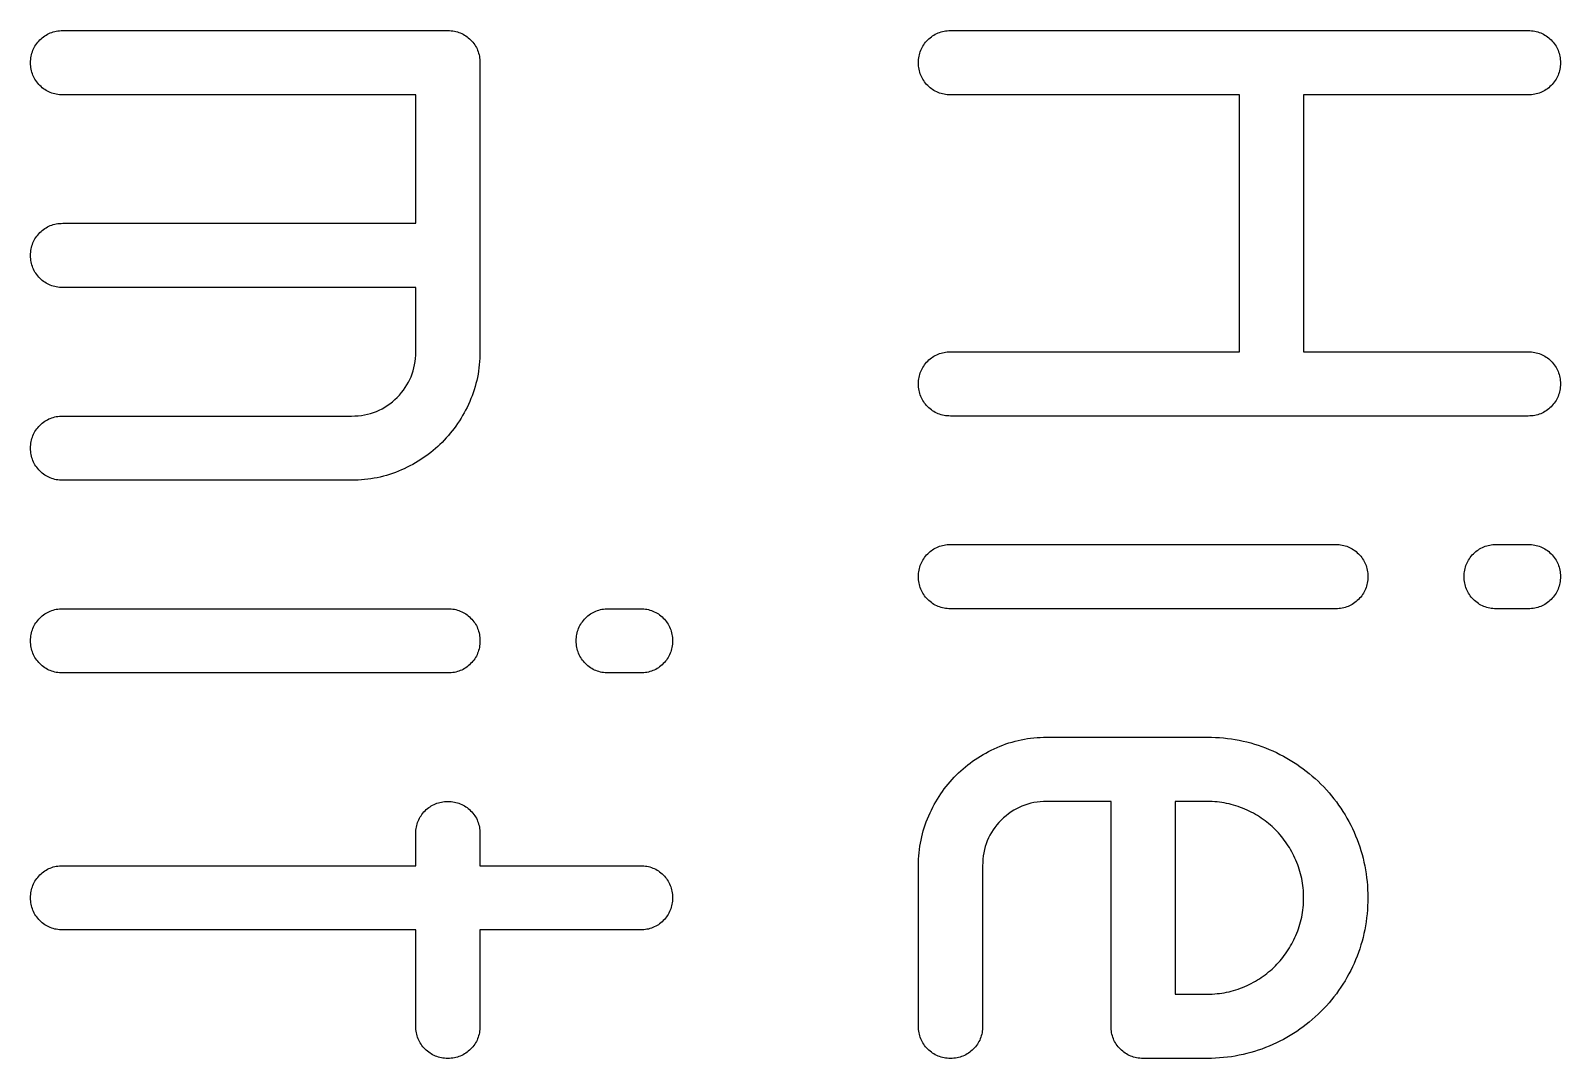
# Model space of a CAD drawing. Extents: x -220 to 711, y -42 to 774.
# Drawn here: x -189.86 to -146.97, y 240.4 to 269.2 of the extents above; entities that cross this region are included whole.
import ezdxf

# ---------------------------------------------------------------- set-up
doc = ezdxf.new("R2010")
doc.units = 0
doc.layers.get('0').update_dxf_attribs({"linetype": 'CONTINUOUS'})

msp = doc.modelspace()

# ---------------------------------------------------------------- linework, layer by layer
for p, q in [((-188.9643, 269.199), (-178.1643, 269.199)), ((-164.0703, 269.199), (-147.8703, 269.199)), ((-177.2643, 268.299), (-177.2643, 260.199)), ((-179.0643, 267.399), (-188.9643, 267.399)), ((-179.0643, 263.799), (-179.0643, 267.399)), ((-155.9703, 267.399), (-164.0703, 267.399)), ((-155.9703, 260.199), (-155.9703, 267.399)), ((-147.8703, 267.399), (-154.1703, 267.399)), ((-154.1703, 267.399), (-154.1703, 260.199)), ((-188.9643, 263.799), (-179.0643, 263.799)), ((-179.0643, 261.999), (-188.9643, 261.999)), ((-179.0643, 260.199), (-179.0643, 261.999)), ((-164.0703, 260.199), (-155.9703, 260.199)), ((-154.1703, 260.199), (-147.8703, 260.199)), ((-188.9643, 258.399), (-180.8643, 258.399)), ((-147.8703, 258.399), (-164.0703, 258.399)), ((-180.8643, 256.599), (-188.9643, 256.599)), ((-164.0703, 254.799), (-153.2703, 254.799)), ((-148.7703, 254.799), (-147.8703, 254.799)), ((-188.9643, 252.999), (-178.1643, 252.999)), ((-173.6643, 252.999), (-172.7643, 252.999)), ((-153.2703, 252.999), (-164.0703, 252.999)), ((-147.8703, 252.999), (-148.7703, 252.999)), ((-178.1643, 251.199), (-188.9643, 251.199)), ((-172.7643, 251.199), (-173.6643, 251.199)), ((-161.3703, 249.399), (-158.6703, 249.399)), ((-158.6703, 249.399), (-156.8703, 249.399)), ((-159.5703, 247.599), (-161.3703, 247.599)), ((-159.5703, 241.299), (-159.5703, 247.599)), ((-157.7703, 247.599), (-157.7703, 242.199)), ((-156.8703, 247.599), (-157.7703, 247.599)), ((-179.0643, 245.799), (-179.0643, 246.699)), ((-177.2643, 246.699), (-177.2643, 245.799)), ((-188.9643, 245.799), (-179.0643, 245.799)), ((-177.2643, 245.799), (-172.7643, 245.799)), ((-164.9703, 241.299), (-164.9703, 245.799)), ((-163.1703, 245.799), (-163.1703, 241.299)), ((-179.0643, 243.999), (-188.9643, 243.999)), ((-179.0643, 241.299), (-179.0643, 243.999)), ((-172.7643, 243.999), (-177.2643, 243.999)), ((-177.2643, 243.999), (-177.2643, 241.299)), ((-157.7703, 242.199), (-156.8703, 242.199)), ((-156.8703, 240.399), (-158.6703, 240.399))]:
    msp.add_line(p, q)
for points in [[(-189.6033, 268.938), (-189.5703, 268.9696), (-189.5363, 268.9991), (-189.5014, 269.0267), (-189.4655, 269.0521), (-189.4288, 269.0756), (-189.3911, 269.097), (-189.3526, 269.1164), (-189.3131, 269.1337), (-189.2727, 269.149), (-189.2314, 269.1623), (-189.1892, 269.1735), (-189.146, 269.1826), (-189.102, 269.1898), (-189.057, 269.1949), (-189.0111, 269.1979), (-188.9643, 269.199)], [(-178.1643, 269.199), (-178.1175, 269.1979), (-178.0717, 269.1949), (-178.0267, 269.1898), (-177.9827, 269.1826), (-177.9395, 269.1735), (-177.8973, 269.1623), (-177.856, 269.149), (-177.8156, 269.1337), (-177.7761, 269.1164), (-177.7375, 269.097), (-177.6999, 269.0756), (-177.6632, 269.0521), (-177.6273, 269.0267), (-177.5924, 268.9991), (-177.5584, 268.9696), (-177.5253, 268.938)], [(-164.7093, 268.938), (-164.6763, 268.9696), (-164.6423, 268.9991), (-164.6074, 269.0267), (-164.5715, 269.0521), (-164.5348, 269.0756), (-164.4971, 269.097), (-164.4586, 269.1164), (-164.4191, 269.1337), (-164.3787, 269.149), (-164.3374, 269.1623), (-164.2952, 269.1735), (-164.252, 269.1826), (-164.208, 269.1898), (-164.163, 269.1949), (-164.1171, 269.1979), (-164.0703, 269.199)], [(-147.8703, 269.199), (-147.8235, 269.1979), (-147.7777, 269.1949), (-147.7327, 269.1898), (-147.6887, 269.1826), (-147.6455, 269.1735), (-147.6033, 269.1623), (-147.562, 269.149), (-147.5216, 269.1337), (-147.4821, 269.1164), (-147.4435, 269.097), (-147.4059, 269.0756), (-147.3692, 269.0521), (-147.3333, 269.0267), (-147.2984, 268.9991), (-147.2644, 268.9696), (-147.2313, 268.938)], [(-189.8643, 268.299), (-189.8633, 268.3458), (-189.8603, 268.3916), (-189.8552, 268.4366), (-189.848, 268.4806), (-189.8389, 268.5238), (-189.8276, 268.566), (-189.8144, 268.6073), (-189.7991, 268.6477), (-189.7818, 268.6872), (-189.7624, 268.7258), (-189.741, 268.7634), (-189.7175, 268.8001), (-189.692, 268.836), (-189.6645, 268.8709), (-189.6349, 268.9049), (-189.6033, 268.938)], [(-177.5253, 268.938), (-177.4937, 268.9049), (-177.4642, 268.8709), (-177.4366, 268.836), (-177.4112, 268.8001), (-177.3877, 268.7634), (-177.3663, 268.7258), (-177.3469, 268.6872), (-177.3296, 268.6477), (-177.3143, 268.6073), (-177.301, 268.566), (-177.2898, 268.5238), (-177.2807, 268.4806), (-177.2735, 268.4366), (-177.2684, 268.3916), (-177.2654, 268.3458), (-177.2643, 268.299)], [(-164.9703, 268.299), (-164.9693, 268.3458), (-164.9663, 268.3916), (-164.9612, 268.4366), (-164.954, 268.4806), (-164.9449, 268.5238), (-164.9336, 268.566), (-164.9204, 268.6073), (-164.9051, 268.6477), (-164.8878, 268.6872), (-164.8684, 268.7258), (-164.847, 268.7634), (-164.8235, 268.8001), (-164.798, 268.836), (-164.7705, 268.8709), (-164.7409, 268.9049), (-164.7093, 268.938)], [(-147.2313, 268.938), (-147.1997, 268.9049), (-147.1702, 268.8709), (-147.1426, 268.836), (-147.1172, 268.8001), (-147.0937, 268.7634), (-147.0723, 268.7258), (-147.0529, 268.6872), (-147.0356, 268.6477), (-147.0203, 268.6073), (-147.007, 268.566), (-146.9958, 268.5238), (-146.9867, 268.4806), (-146.9795, 268.4366), (-146.9744, 268.3916), (-146.9714, 268.3458), (-146.9703, 268.299)], [(-189.6033, 267.66), (-189.6349, 267.693), (-189.6645, 267.727), (-189.692, 267.7619), (-189.7175, 267.7978), (-189.741, 267.8345), (-189.7624, 267.8722), (-189.7818, 267.9107), (-189.7991, 267.9502), (-189.8144, 267.9906), (-189.8276, 268.0319), (-189.8389, 268.0741), (-189.848, 268.1173), (-189.8552, 268.1613), (-189.8603, 268.2063), (-189.8633, 268.2522), (-189.8643, 268.299)], [(-164.7093, 267.66), (-164.7409, 267.693), (-164.7705, 267.727), (-164.798, 267.7619), (-164.8235, 267.7978), (-164.847, 267.8345), (-164.8684, 267.8722), (-164.8878, 267.9107), (-164.9051, 267.9502), (-164.9204, 267.9906), (-164.9336, 268.0319), (-164.9449, 268.0741), (-164.954, 268.1173), (-164.9612, 268.1613), (-164.9663, 268.2063), (-164.9693, 268.2522), (-164.9703, 268.299)], [(-146.9703, 268.299), (-146.9714, 268.2522), (-146.9744, 268.2063), (-146.9795, 268.1613), (-146.9867, 268.1173), (-146.9958, 268.0741), (-147.007, 268.0319), (-147.0203, 267.9906), (-147.0356, 267.9502), (-147.0529, 267.9107), (-147.0723, 267.8722), (-147.0937, 267.8345), (-147.1172, 267.7978), (-147.1426, 267.7619), (-147.1702, 267.727), (-147.1997, 267.693), (-147.2313, 267.66)], [(-188.9643, 267.399), (-189.0111, 267.4), (-189.057, 267.403), (-189.102, 267.4081), (-189.146, 267.4153), (-189.1892, 267.4244), (-189.2314, 267.4357), (-189.2727, 267.4489), (-189.3131, 267.4642), (-189.3526, 267.4815), (-189.3911, 267.5009), (-189.4288, 267.5223), (-189.4655, 267.5458), (-189.5014, 267.5713), (-189.5363, 267.5988), (-189.5703, 267.6284), (-189.6033, 267.66)], [(-164.0703, 267.399), (-164.1171, 267.4), (-164.163, 267.403), (-164.208, 267.4081), (-164.252, 267.4153), (-164.2952, 267.4244), (-164.3374, 267.4357), (-164.3787, 267.4489), (-164.4191, 267.4642), (-164.4586, 267.4815), (-164.4971, 267.5009), (-164.5348, 267.5223), (-164.5715, 267.5458), (-164.6074, 267.5713), (-164.6423, 267.5988), (-164.6763, 267.6284), (-164.7093, 267.66)], [(-147.2313, 267.66), (-147.2644, 267.6284), (-147.2984, 267.5988), (-147.3333, 267.5713), (-147.3692, 267.5458), (-147.4059, 267.5223), (-147.4435, 267.5009), (-147.4821, 267.4815), (-147.5216, 267.4642), (-147.562, 267.4489), (-147.6033, 267.4357), (-147.6455, 267.4244), (-147.6887, 267.4153), (-147.7327, 267.4081), (-147.7777, 267.403), (-147.8235, 267.4), (-147.8703, 267.399)], [(-189.6033, 263.538), (-189.5703, 263.5696), (-189.5363, 263.5991), (-189.5014, 263.6267), (-189.4655, 263.6521), (-189.4288, 263.6756), (-189.3911, 263.697), (-189.3526, 263.7164), (-189.3131, 263.7337), (-189.2727, 263.749), (-189.2314, 263.7623), (-189.1892, 263.7735), (-189.146, 263.7826), (-189.102, 263.7898), (-189.057, 263.7949), (-189.0111, 263.7979), (-188.9643, 263.799)], [(-189.8643, 262.899), (-189.8633, 262.9458), (-189.8603, 262.9916), (-189.8552, 263.0366), (-189.848, 263.0806), (-189.8389, 263.1238), (-189.8276, 263.166), (-189.8144, 263.2073), (-189.7991, 263.2477), (-189.7818, 263.2872), (-189.7624, 263.3258), (-189.741, 263.3634), (-189.7175, 263.4001), (-189.692, 263.436), (-189.6645, 263.4709), (-189.6349, 263.5049), (-189.6033, 263.538)], [(-189.6033, 262.26), (-189.6349, 262.293), (-189.6645, 262.327), (-189.692, 262.3619), (-189.7175, 262.3978), (-189.741, 262.4345), (-189.7624, 262.4722), (-189.7818, 262.5107), (-189.7991, 262.5502), (-189.8144, 262.5906), (-189.8276, 262.6319), (-189.8389, 262.6741), (-189.848, 262.7173), (-189.8552, 262.7613), (-189.8603, 262.8063), (-189.8633, 262.8522), (-189.8643, 262.899)], [(-188.9643, 261.999), (-189.0111, 262), (-189.057, 262.003), (-189.102, 262.0081), (-189.146, 262.0153), (-189.1892, 262.0244), (-189.2314, 262.0357), (-189.2727, 262.0489), (-189.3131, 262.0642), (-189.3526, 262.0815), (-189.3911, 262.1009), (-189.4288, 262.1223), (-189.4655, 262.1458), (-189.5014, 262.1713), (-189.5363, 262.1988), (-189.5703, 262.2284), (-189.6033, 262.26)], [(-179.5863, 258.921), (-179.5231, 258.9871), (-179.464, 259.0551), (-179.4089, 259.1249), (-179.358, 259.1966), (-179.3111, 259.2701), (-179.2682, 259.3454), (-179.2295, 259.4225), (-179.1948, 259.5015), (-179.1643, 259.5822), (-179.1377, 259.6649), (-179.1153, 259.7493), (-179.097, 259.8356), (-179.0827, 259.9237), (-179.0725, 260.0136), (-179.0664, 260.1054), (-179.0643, 260.199)], [(-177.2643, 260.199), (-177.2655, 260.107), (-177.2688, 260.0157), (-177.2745, 259.9251), (-177.2823, 259.835), (-177.2925, 259.7456), (-177.3048, 259.6568), (-177.3195, 259.5687), (-177.3363, 259.4812), (-177.3555, 259.3943), (-177.3768, 259.3081), (-177.4005, 259.2225), (-177.4263, 259.1375), (-177.4545, 259.0532), (-177.4848, 258.9695), (-177.5175, 258.8864), (-177.5523, 258.804)], [(-164.9703, 259.299), (-164.9693, 259.3458), (-164.9663, 259.3916), (-164.9612, 259.4366), (-164.954, 259.4806), (-164.9449, 259.5238), (-164.9336, 259.566), (-164.9204, 259.6073), (-164.9051, 259.6477), (-164.8878, 259.6872), (-164.8684, 259.7258), (-164.847, 259.7634), (-164.8235, 259.8001), (-164.798, 259.836), (-164.7705, 259.8709), (-164.7409, 259.9049), (-164.7093, 259.938)], [(-164.7093, 259.938), (-164.6763, 259.9696), (-164.6423, 259.9991), (-164.6074, 260.0267), (-164.5715, 260.0521), (-164.5348, 260.0756), (-164.4971, 260.097), (-164.4586, 260.1164), (-164.4191, 260.1337), (-164.3787, 260.149), (-164.3374, 260.1623), (-164.2952, 260.1735), (-164.252, 260.1826), (-164.208, 260.1898), (-164.163, 260.1949), (-164.1171, 260.1979), (-164.0703, 260.199)], [(-147.8703, 260.199), (-147.8235, 260.1979), (-147.7777, 260.1949), (-147.7327, 260.1898), (-147.6887, 260.1826), (-147.6455, 260.1735), (-147.6033, 260.1623), (-147.562, 260.149), (-147.5216, 260.1337), (-147.4821, 260.1164), (-147.4435, 260.097), (-147.4059, 260.0756), (-147.3692, 260.0521), (-147.3333, 260.0267), (-147.2984, 259.9991), (-147.2644, 259.9696), (-147.2313, 259.938)], [(-147.2313, 259.938), (-147.1997, 259.9049), (-147.1702, 259.8709), (-147.1426, 259.836), (-147.1172, 259.8001), (-147.0937, 259.7634), (-147.0723, 259.7258), (-147.0529, 259.6872), (-147.0356, 259.6477), (-147.0203, 259.6073), (-147.007, 259.566), (-146.9958, 259.5238), (-146.9867, 259.4806), (-146.9795, 259.4366), (-146.9744, 259.3916), (-146.9714, 259.3458), (-146.9703, 259.299)], [(-164.7093, 258.66), (-164.7409, 258.693), (-164.7705, 258.727), (-164.798, 258.7619), (-164.8235, 258.7978), (-164.847, 258.8345), (-164.8684, 258.8722), (-164.8878, 258.9107), (-164.9051, 258.9502), (-164.9204, 258.9906), (-164.9336, 259.0319), (-164.9449, 259.0741), (-164.954, 259.1173), (-164.9612, 259.1613), (-164.9663, 259.2063), (-164.9693, 259.2522), (-164.9703, 259.299)], [(-146.9703, 259.299), (-146.9714, 259.2522), (-146.9744, 259.2063), (-146.9795, 259.1613), (-146.9867, 259.1173), (-146.9958, 259.0741), (-147.007, 259.0319), (-147.0203, 258.9906), (-147.0356, 258.9502), (-147.0529, 258.9107), (-147.0723, 258.8722), (-147.0937, 258.8345), (-147.1172, 258.7978), (-147.1426, 258.7619), (-147.1702, 258.727), (-147.1997, 258.693), (-147.2313, 258.66)], [(-180.8643, 258.399), (-180.7708, 258.401), (-180.679, 258.4071), (-180.5891, 258.4173), (-180.501, 258.4316), (-180.4147, 258.4499), (-180.3302, 258.4724), (-180.2476, 258.4989), (-180.1668, 258.5295), (-180.0879, 258.5641), (-180.0107, 258.6029), (-179.9354, 258.6457), (-179.862, 258.6926), (-179.7903, 258.7436), (-179.7205, 258.7986), (-179.6525, 258.8577), (-179.5863, 258.921)], [(-177.5523, 258.804), (-177.5891, 258.7225), (-177.6274, 258.6424), (-177.6673, 258.5636), (-177.7087, 258.4861), (-177.7517, 258.41), (-177.7962, 258.3353), (-177.8422, 258.2618), (-177.8898, 258.1897), (-177.939, 258.1189), (-177.9897, 258.0495), (-178.0419, 257.9814), (-178.0957, 257.9146), (-178.1511, 257.8492), (-178.2079, 257.7851), (-178.2664, 257.7224), (-178.3263, 257.661)], [(-164.0703, 258.399), (-164.1171, 258.4), (-164.163, 258.403), (-164.208, 258.4081), (-164.252, 258.4153), (-164.2952, 258.4244), (-164.3374, 258.4357), (-164.3787, 258.4489), (-164.4191, 258.4642), (-164.4586, 258.4815), (-164.4971, 258.5009), (-164.5348, 258.5223), (-164.5715, 258.5458), (-164.6074, 258.5713), (-164.6423, 258.5988), (-164.6763, 258.6284), (-164.7093, 258.66)], [(-147.2313, 258.66), (-147.2644, 258.6284), (-147.2984, 258.5988), (-147.3333, 258.5713), (-147.3692, 258.5458), (-147.4059, 258.5223), (-147.4435, 258.5009), (-147.4821, 258.4815), (-147.5216, 258.4642), (-147.562, 258.4489), (-147.6033, 258.4357), (-147.6455, 258.4244), (-147.6887, 258.4153), (-147.7327, 258.4081), (-147.7777, 258.403), (-147.8235, 258.4), (-147.8703, 258.399)], [(-189.6033, 258.138), (-189.5703, 258.1696), (-189.5363, 258.1991), (-189.5014, 258.2267), (-189.4655, 258.2521), (-189.4288, 258.2756), (-189.3911, 258.297), (-189.3526, 258.3164), (-189.3131, 258.3337), (-189.2727, 258.349), (-189.2314, 258.3623), (-189.1892, 258.3735), (-189.146, 258.3826), (-189.102, 258.3898), (-189.057, 258.3949), (-189.0111, 258.3979), (-188.9643, 258.399)], [(-189.8643, 257.499), (-189.8633, 257.5458), (-189.8603, 257.5916), (-189.8552, 257.6366), (-189.848, 257.6806), (-189.8389, 257.7238), (-189.8276, 257.766), (-189.8144, 257.8073), (-189.7991, 257.8477), (-189.7818, 257.8872), (-189.7624, 257.9258), (-189.741, 257.9634), (-189.7175, 258.0001), (-189.692, 258.036), (-189.6645, 258.0709), (-189.6349, 258.1049), (-189.6033, 258.138)], [(-189.6033, 256.86), (-189.6349, 256.893), (-189.6645, 256.927), (-189.692, 256.9619), (-189.7175, 256.9978), (-189.741, 257.0345), (-189.7624, 257.0722), (-189.7818, 257.1107), (-189.7991, 257.1502), (-189.8144, 257.1906), (-189.8276, 257.2319), (-189.8389, 257.2741), (-189.848, 257.3173), (-189.8552, 257.3613), (-189.8603, 257.4063), (-189.8633, 257.4522), (-189.8643, 257.499)], [(-178.3263, 257.661), (-178.3878, 257.601), (-178.4505, 257.5426), (-178.5146, 257.4857), (-178.58, 257.4303), (-178.6468, 257.3765), (-178.7149, 257.3243), (-178.7843, 257.2736), (-178.8551, 257.2245), (-178.9272, 257.1769), (-179.0006, 257.1308), (-179.0754, 257.0863), (-179.1515, 257.0433), (-179.229, 257.0019), (-179.3078, 256.9621), (-179.3879, 256.9237), (-179.4693, 256.887)], [(-188.9643, 256.599), (-189.0111, 256.6), (-189.057, 256.603), (-189.102, 256.6081), (-189.146, 256.6153), (-189.1892, 256.6244), (-189.2314, 256.6357), (-189.2727, 256.6489), (-189.3131, 256.6642), (-189.3526, 256.6815), (-189.3911, 256.7009), (-189.4288, 256.7223), (-189.4655, 256.7458), (-189.5014, 256.7713), (-189.5363, 256.7988), (-189.5703, 256.8284), (-189.6033, 256.86)], [(-179.4693, 256.887), (-179.5518, 256.8521), (-179.6349, 256.8195), (-179.7186, 256.7891), (-179.8029, 256.761), (-179.8879, 256.7351), (-179.9735, 256.7115), (-180.0597, 256.6901), (-180.1466, 256.671), (-180.2341, 256.6541), (-180.3222, 256.6395), (-180.411, 256.6271), (-180.5004, 256.617), (-180.5904, 256.6091), (-180.6811, 256.6035), (-180.7724, 256.6001), (-180.8643, 256.599)], [(-164.7093, 254.538), (-164.6763, 254.5696), (-164.6423, 254.5991), (-164.6074, 254.6267), (-164.5715, 254.6521), (-164.5348, 254.6756), (-164.4971, 254.697), (-164.4586, 254.7164), (-164.4191, 254.7337), (-164.3787, 254.749), (-164.3374, 254.7623), (-164.2952, 254.7735), (-164.252, 254.7826), (-164.208, 254.7898), (-164.163, 254.7949), (-164.1171, 254.7979), (-164.0703, 254.799)], [(-153.2703, 254.799), (-153.2235, 254.7979), (-153.1777, 254.7949), (-153.1327, 254.7898), (-153.0887, 254.7826), (-153.0455, 254.7735), (-153.0033, 254.7623), (-152.962, 254.749), (-152.9216, 254.7337), (-152.8821, 254.7164), (-152.8435, 254.697), (-152.8059, 254.6756), (-152.7692, 254.6521), (-152.7333, 254.6267), (-152.6984, 254.5991), (-152.6644, 254.5696), (-152.6313, 254.538)], [(-149.4093, 254.538), (-149.3763, 254.5696), (-149.3423, 254.5991), (-149.3074, 254.6267), (-149.2715, 254.6521), (-149.2348, 254.6756), (-149.1971, 254.697), (-149.1586, 254.7164), (-149.1191, 254.7337), (-149.0787, 254.749), (-149.0374, 254.7623), (-148.9952, 254.7735), (-148.952, 254.7826), (-148.908, 254.7898), (-148.863, 254.7949), (-148.8171, 254.7979), (-148.7703, 254.799)], [(-147.8703, 254.799), (-147.8235, 254.7979), (-147.7777, 254.7949), (-147.7327, 254.7898), (-147.6887, 254.7826), (-147.6455, 254.7735), (-147.6033, 254.7623), (-147.562, 254.749), (-147.5216, 254.7337), (-147.4821, 254.7164), (-147.4435, 254.697), (-147.4059, 254.6756), (-147.3692, 254.6521), (-147.3333, 254.6267), (-147.2984, 254.5991), (-147.2644, 254.5696), (-147.2313, 254.538)], [(-164.9703, 253.899), (-164.9693, 253.9458), (-164.9663, 253.9916), (-164.9612, 254.0366), (-164.954, 254.0806), (-164.9449, 254.1238), (-164.9336, 254.166), (-164.9204, 254.2073), (-164.9051, 254.2477), (-164.8878, 254.2872), (-164.8684, 254.3258), (-164.847, 254.3634), (-164.8235, 254.4001), (-164.798, 254.436), (-164.7705, 254.4709), (-164.7409, 254.5049), (-164.7093, 254.538)], [(-152.6313, 254.538), (-152.5997, 254.5049), (-152.5702, 254.4709), (-152.5426, 254.436), (-152.5172, 254.4001), (-152.4937, 254.3634), (-152.4723, 254.3258), (-152.4529, 254.2872), (-152.4356, 254.2477), (-152.4203, 254.2073), (-152.407, 254.166), (-152.3958, 254.1238), (-152.3867, 254.0806), (-152.3795, 254.0366), (-152.3744, 253.9916), (-152.3714, 253.9458), (-152.3703, 253.899)], [(-149.6703, 253.899), (-149.6693, 253.9458), (-149.6663, 253.9916), (-149.6612, 254.0366), (-149.654, 254.0806), (-149.6449, 254.1238), (-149.6336, 254.166), (-149.6204, 254.2073), (-149.6051, 254.2477), (-149.5878, 254.2872), (-149.5684, 254.3258), (-149.547, 254.3634), (-149.5235, 254.4001), (-149.498, 254.436), (-149.4705, 254.4709), (-149.4409, 254.5049), (-149.4093, 254.538)], [(-147.2313, 254.538), (-147.1997, 254.5049), (-147.1702, 254.4709), (-147.1426, 254.436), (-147.1172, 254.4001), (-147.0937, 254.3634), (-147.0723, 254.3258), (-147.0529, 254.2872), (-147.0356, 254.2477), (-147.0203, 254.2073), (-147.007, 254.166), (-146.9958, 254.1238), (-146.9867, 254.0806), (-146.9795, 254.0366), (-146.9744, 253.9916), (-146.9714, 253.9458), (-146.9703, 253.899)], [(-164.7093, 253.26), (-164.7409, 253.293), (-164.7705, 253.327), (-164.798, 253.3619), (-164.8235, 253.3978), (-164.847, 253.4345), (-164.8684, 253.4722), (-164.8878, 253.5107), (-164.9051, 253.5502), (-164.9204, 253.5906), (-164.9336, 253.6319), (-164.9449, 253.6741), (-164.954, 253.7173), (-164.9612, 253.7613), (-164.9663, 253.8063), (-164.9693, 253.8522), (-164.9703, 253.899)], [(-152.3703, 253.899), (-152.3714, 253.8522), (-152.3744, 253.8063), (-152.3795, 253.7613), (-152.3867, 253.7173), (-152.3958, 253.6741), (-152.407, 253.6319), (-152.4203, 253.5906), (-152.4356, 253.5502), (-152.4529, 253.5107), (-152.4723, 253.4722), (-152.4937, 253.4345), (-152.5172, 253.3978), (-152.5426, 253.3619), (-152.5702, 253.327), (-152.5997, 253.293), (-152.6313, 253.26)], [(-149.4093, 253.26), (-149.4409, 253.293), (-149.4705, 253.327), (-149.498, 253.3619), (-149.5235, 253.3978), (-149.547, 253.4345), (-149.5684, 253.4722), (-149.5878, 253.5107), (-149.6051, 253.5502), (-149.6204, 253.5906), (-149.6336, 253.6319), (-149.6449, 253.6741), (-149.654, 253.7173), (-149.6612, 253.7613), (-149.6663, 253.8063), (-149.6693, 253.8522), (-149.6703, 253.899)], [(-146.9703, 253.899), (-146.9714, 253.8522), (-146.9744, 253.8063), (-146.9795, 253.7613), (-146.9867, 253.7173), (-146.9958, 253.6741), (-147.007, 253.6319), (-147.0203, 253.5906), (-147.0356, 253.5502), (-147.0529, 253.5107), (-147.0723, 253.4722), (-147.0937, 253.4345), (-147.1172, 253.3978), (-147.1426, 253.3619), (-147.1702, 253.327), (-147.1997, 253.293), (-147.2313, 253.26)], [(-164.0703, 252.999), (-164.1171, 253), (-164.163, 253.003), (-164.208, 253.0081), (-164.252, 253.0153), (-164.2952, 253.0244), (-164.3374, 253.0357), (-164.3787, 253.0489), (-164.4191, 253.0642), (-164.4586, 253.0815), (-164.4971, 253.1009), (-164.5348, 253.1223), (-164.5715, 253.1458), (-164.6074, 253.1713), (-164.6423, 253.1988), (-164.6763, 253.2284), (-164.7093, 253.26)], [(-152.6313, 253.26), (-152.6644, 253.2284), (-152.6984, 253.1988), (-152.7333, 253.1713), (-152.7692, 253.1458), (-152.8059, 253.1223), (-152.8435, 253.1009), (-152.8821, 253.0815), (-152.9216, 253.0642), (-152.962, 253.0489), (-153.0033, 253.0357), (-153.0455, 253.0244), (-153.0887, 253.0153), (-153.1327, 253.0081), (-153.1777, 253.003), (-153.2235, 253), (-153.2703, 252.999)], [(-148.7703, 252.999), (-148.8171, 253), (-148.863, 253.003), (-148.908, 253.0081), (-148.952, 253.0153), (-148.9952, 253.0244), (-149.0374, 253.0357), (-149.0787, 253.0489), (-149.1191, 253.0642), (-149.1586, 253.0815), (-149.1971, 253.1009), (-149.2348, 253.1223), (-149.2715, 253.1458), (-149.3074, 253.1713), (-149.3423, 253.1988), (-149.3763, 253.2284), (-149.4093, 253.26)], [(-147.2313, 253.26), (-147.2644, 253.2284), (-147.2984, 253.1988), (-147.3333, 253.1713), (-147.3692, 253.1458), (-147.4059, 253.1223), (-147.4435, 253.1009), (-147.4821, 253.0815), (-147.5216, 253.0642), (-147.562, 253.0489), (-147.6033, 253.0357), (-147.6455, 253.0244), (-147.6887, 253.0153), (-147.7327, 253.0081), (-147.7777, 253.003), (-147.8235, 253), (-147.8703, 252.999)], [(-189.8643, 252.099), (-189.8633, 252.1458), (-189.8603, 252.1916), (-189.8552, 252.2366), (-189.848, 252.2806), (-189.8389, 252.3238), (-189.8276, 252.366), (-189.8144, 252.4073), (-189.7991, 252.4477), (-189.7818, 252.4872), (-189.7624, 252.5258), (-189.741, 252.5634), (-189.7175, 252.6001), (-189.692, 252.636), (-189.6645, 252.6709), (-189.6349, 252.7049), (-189.6033, 252.738)], [(-189.6033, 252.738), (-189.5703, 252.7696), (-189.5363, 252.7991), (-189.5014, 252.8267), (-189.4655, 252.8521), (-189.4288, 252.8756), (-189.3911, 252.897), (-189.3526, 252.9164), (-189.3131, 252.9337), (-189.2727, 252.949), (-189.2314, 252.9623), (-189.1892, 252.9735), (-189.146, 252.9826), (-189.102, 252.9898), (-189.057, 252.9949), (-189.0111, 252.9979), (-188.9643, 252.999)], [(-178.1643, 252.999), (-178.1175, 252.9979), (-178.0717, 252.9949), (-178.0267, 252.9898), (-177.9827, 252.9826), (-177.9395, 252.9735), (-177.8973, 252.9623), (-177.856, 252.949), (-177.8156, 252.9337), (-177.7761, 252.9164), (-177.7375, 252.897), (-177.6999, 252.8756), (-177.6632, 252.8521), (-177.6273, 252.8267), (-177.5924, 252.7991), (-177.5584, 252.7696), (-177.5253, 252.738)], [(-177.5253, 252.738), (-177.4937, 252.7049), (-177.4642, 252.6709), (-177.4366, 252.636), (-177.4112, 252.6001), (-177.3877, 252.5634), (-177.3663, 252.5258), (-177.3469, 252.4872), (-177.3296, 252.4477), (-177.3143, 252.4073), (-177.301, 252.366), (-177.2898, 252.3238), (-177.2807, 252.2806), (-177.2735, 252.2366), (-177.2684, 252.1916), (-177.2654, 252.1458), (-177.2643, 252.099)], [(-174.5643, 252.099), (-174.5633, 252.1458), (-174.5603, 252.1916), (-174.5552, 252.2366), (-174.548, 252.2806), (-174.5389, 252.3238), (-174.5276, 252.366), (-174.5144, 252.4073), (-174.4991, 252.4477), (-174.4818, 252.4872), (-174.4624, 252.5258), (-174.441, 252.5634), (-174.4175, 252.6001), (-174.392, 252.636), (-174.3645, 252.6709), (-174.3349, 252.7049), (-174.3033, 252.738)], [(-174.3033, 252.738), (-174.2703, 252.7696), (-174.2363, 252.7991), (-174.2014, 252.8267), (-174.1655, 252.8521), (-174.1288, 252.8756), (-174.0911, 252.897), (-174.0526, 252.9164), (-174.0131, 252.9337), (-173.9727, 252.949), (-173.9314, 252.9623), (-173.8892, 252.9735), (-173.846, 252.9826), (-173.802, 252.9898), (-173.757, 252.9949), (-173.7111, 252.9979), (-173.6643, 252.999)], [(-172.7643, 252.999), (-172.7175, 252.9979), (-172.6717, 252.9949), (-172.6267, 252.9898), (-172.5827, 252.9826), (-172.5395, 252.9735), (-172.4973, 252.9623), (-172.456, 252.949), (-172.4156, 252.9337), (-172.3761, 252.9164), (-172.3375, 252.897), (-172.2999, 252.8756), (-172.2632, 252.8521), (-172.2273, 252.8267), (-172.1924, 252.7991), (-172.1584, 252.7696), (-172.1253, 252.738)], [(-172.1253, 252.738), (-172.0937, 252.7049), (-172.0642, 252.6709), (-172.0366, 252.636), (-172.0112, 252.6001), (-171.9877, 252.5634), (-171.9663, 252.5258), (-171.9469, 252.4872), (-171.9296, 252.4477), (-171.9143, 252.4073), (-171.901, 252.366), (-171.8898, 252.3238), (-171.8807, 252.2806), (-171.8735, 252.2366), (-171.8684, 252.1916), (-171.8654, 252.1458), (-171.8643, 252.099)], [(-189.6033, 251.46), (-189.6349, 251.493), (-189.6645, 251.527), (-189.692, 251.5619), (-189.7175, 251.5978), (-189.741, 251.6345), (-189.7624, 251.6722), (-189.7818, 251.7107), (-189.7991, 251.7502), (-189.8144, 251.7906), (-189.8276, 251.8319), (-189.8389, 251.8741), (-189.848, 251.9173), (-189.8552, 251.9613), (-189.8603, 252.0063), (-189.8633, 252.0522), (-189.8643, 252.099)], [(-177.2643, 252.099), (-177.2654, 252.0522), (-177.2684, 252.0063), (-177.2735, 251.9613), (-177.2807, 251.9173), (-177.2898, 251.8741), (-177.301, 251.8319), (-177.3143, 251.7906), (-177.3296, 251.7502), (-177.3469, 251.7107), (-177.3663, 251.6722), (-177.3877, 251.6345), (-177.4112, 251.5978), (-177.4366, 251.5619), (-177.4642, 251.527), (-177.4937, 251.493), (-177.5253, 251.46)], [(-174.3033, 251.46), (-174.3349, 251.493), (-174.3645, 251.527), (-174.392, 251.5619), (-174.4175, 251.5978), (-174.441, 251.6345), (-174.4624, 251.6722), (-174.4818, 251.7107), (-174.4991, 251.7502), (-174.5144, 251.7906), (-174.5276, 251.8319), (-174.5389, 251.8741), (-174.548, 251.9173), (-174.5552, 251.9613), (-174.5603, 252.0063), (-174.5633, 252.0522), (-174.5643, 252.099)], [(-171.8643, 252.099), (-171.8654, 252.0522), (-171.8684, 252.0063), (-171.8735, 251.9613), (-171.8807, 251.9173), (-171.8898, 251.8741), (-171.901, 251.8319), (-171.9143, 251.7906), (-171.9296, 251.7502), (-171.9469, 251.7107), (-171.9663, 251.6722), (-171.9877, 251.6345), (-172.0112, 251.5978), (-172.0366, 251.5619), (-172.0642, 251.527), (-172.0937, 251.493), (-172.1253, 251.46)], [(-188.9643, 251.199), (-189.0111, 251.2), (-189.057, 251.203), (-189.102, 251.2081), (-189.146, 251.2153), (-189.1892, 251.2244), (-189.2314, 251.2357), (-189.2727, 251.2489), (-189.3131, 251.2642), (-189.3526, 251.2815), (-189.3911, 251.3009), (-189.4288, 251.3223), (-189.4655, 251.3458), (-189.5014, 251.3713), (-189.5363, 251.3988), (-189.5703, 251.4284), (-189.6033, 251.46)], [(-177.5253, 251.46), (-177.5584, 251.4284), (-177.5924, 251.3988), (-177.6273, 251.3713), (-177.6632, 251.3458), (-177.6999, 251.3223), (-177.7375, 251.3009), (-177.7761, 251.2815), (-177.8156, 251.2642), (-177.856, 251.2489), (-177.8973, 251.2357), (-177.9395, 251.2244), (-177.9827, 251.2153), (-178.0267, 251.2081), (-178.0717, 251.203), (-178.1175, 251.2), (-178.1643, 251.199)], [(-173.6643, 251.199), (-173.7111, 251.2), (-173.757, 251.203), (-173.802, 251.2081), (-173.846, 251.2153), (-173.8892, 251.2244), (-173.9314, 251.2357), (-173.9727, 251.2489), (-174.0131, 251.2642), (-174.0526, 251.2815), (-174.0911, 251.3009), (-174.1288, 251.3223), (-174.1655, 251.3458), (-174.2014, 251.3713), (-174.2363, 251.3988), (-174.2703, 251.4284), (-174.3033, 251.46)], [(-172.1253, 251.46), (-172.1584, 251.4284), (-172.1924, 251.3988), (-172.2273, 251.3713), (-172.2632, 251.3458), (-172.2999, 251.3223), (-172.3375, 251.3009), (-172.3761, 251.2815), (-172.4156, 251.2642), (-172.456, 251.2489), (-172.4973, 251.2357), (-172.5395, 251.2244), (-172.5827, 251.2153), (-172.6267, 251.2081), (-172.6717, 251.203), (-172.7175, 251.2), (-172.7643, 251.199)], [(-162.7653, 249.111), (-162.6829, 249.1458), (-162.5998, 249.1785), (-162.5161, 249.2088), (-162.4318, 249.237), (-162.3468, 249.2628), (-162.2612, 249.2865), (-162.175, 249.3078), (-162.0881, 249.327), (-162.0006, 249.3438), (-161.9124, 249.3585), (-161.8237, 249.3708), (-161.7343, 249.381), (-161.6442, 249.3888), (-161.5536, 249.3945), (-161.4623, 249.3978), (-161.3703, 249.399)], [(-156.8703, 249.399), (-156.756, 249.3976), (-156.6424, 249.3936), (-156.5296, 249.3869), (-156.4175, 249.3776), (-156.3063, 249.3656), (-156.1958, 249.3509), (-156.086, 249.3335), (-155.9771, 249.3135), (-155.8689, 249.2907), (-155.7615, 249.2654), (-155.6549, 249.2373), (-155.549, 249.2066), (-155.4439, 249.1732), (-155.3396, 249.1371), (-155.2361, 249.0984), (-155.1333, 249.057)], [(-163.9083, 248.337), (-163.8469, 248.3969), (-163.7842, 248.4554), (-163.7201, 248.5122), (-163.6547, 248.5676), (-163.5879, 248.6214), (-163.5198, 248.6736), (-163.4504, 248.7243), (-163.3796, 248.7735), (-163.3075, 248.8211), (-163.234, 248.8671), (-163.1593, 248.9116), (-163.0832, 248.9546), (-163.0057, 248.996), (-162.9269, 249.0359), (-162.8468, 249.0742), (-162.7653, 249.111)], [(-155.1333, 249.057), (-155.0317, 249.0131), (-154.9315, 248.967), (-154.8329, 248.9186), (-154.7357, 248.868), (-154.6399, 248.8151), (-154.5457, 248.76), (-154.4529, 248.7026), (-154.3616, 248.643), (-154.2718, 248.5811), (-154.1834, 248.517), (-154.0965, 248.4506), (-154.0112, 248.382), (-153.9272, 248.3111), (-153.8448, 248.238), (-153.7638, 248.1626), (-153.6843, 248.085)], [(-164.6823, 247.194), (-164.6456, 247.2754), (-164.6072, 247.3555), (-164.5674, 247.4343), (-164.526, 247.5118), (-164.483, 247.5879), (-164.4385, 247.6627), (-164.3924, 247.7361), (-164.3448, 247.8082), (-164.2957, 247.879), (-164.245, 247.9484), (-164.1928, 248.0165), (-164.139, 248.0833), (-164.0836, 248.1487), (-164.0267, 248.2128), (-163.9683, 248.2755), (-163.9083, 248.337)], [(-153.6843, 248.085), (-153.6067, 248.0055), (-153.5313, 247.9245), (-153.4582, 247.8421), (-153.3873, 247.7581), (-153.3187, 247.6728), (-153.2523, 247.5859), (-153.1882, 247.4975), (-153.1263, 247.4077), (-153.0667, 247.3164), (-153.0093, 247.2236), (-152.9542, 247.1294), (-152.9013, 247.0336), (-152.8507, 246.9364), (-152.8023, 246.8378), (-152.7562, 246.7376), (-152.7123, 246.636)], [(-178.8033, 247.338), (-178.7703, 247.3696), (-178.7363, 247.3991), (-178.7014, 247.4267), (-178.6655, 247.4521), (-178.6288, 247.4756), (-178.5911, 247.497), (-178.5526, 247.5164), (-178.5131, 247.5337), (-178.4727, 247.549), (-178.4314, 247.5623), (-178.3892, 247.5735), (-178.346, 247.5826), (-178.302, 247.5898), (-178.257, 247.5949), (-178.2111, 247.5979), (-178.1643, 247.599)], [(-178.1643, 247.599), (-178.1175, 247.5979), (-178.0717, 247.5949), (-178.0267, 247.5898), (-177.9827, 247.5826), (-177.9395, 247.5735), (-177.8973, 247.5623), (-177.856, 247.549), (-177.8156, 247.5337), (-177.7761, 247.5164), (-177.7375, 247.497), (-177.6999, 247.4756), (-177.6632, 247.4521), (-177.6273, 247.4267), (-177.5924, 247.3991), (-177.5584, 247.3696), (-177.5253, 247.338)], [(-161.3703, 247.599), (-161.4639, 247.5969), (-161.5557, 247.5908), (-161.6456, 247.5806), (-161.7337, 247.5663), (-161.82, 247.548), (-161.9044, 247.5256), (-161.9871, 247.499), (-162.0678, 247.4685), (-162.1468, 247.4338), (-162.2239, 247.3951), (-162.2992, 247.3522), (-162.3727, 247.3053), (-162.4444, 247.2544), (-162.5142, 247.1993), (-162.5822, 247.1402), (-162.6483, 247.077)], [(-155.8173, 247.383), (-155.8795, 247.4091), (-155.9421, 247.4336), (-156.0052, 247.4564), (-156.0688, 247.4775), (-156.1329, 247.4969), (-156.1974, 247.5146), (-156.2625, 247.5306), (-156.3281, 247.545), (-156.3941, 247.5576), (-156.4607, 247.5686), (-156.5277, 247.5779), (-156.5953, 247.5855), (-156.6633, 247.5914), (-156.7318, 247.5956), (-156.8008, 247.5981), (-156.8703, 247.599)], [(-179.0643, 246.699), (-179.0633, 246.7458), (-179.0603, 246.7916), (-179.0552, 246.8366), (-179.048, 246.8806), (-179.0389, 246.9238), (-179.0276, 246.966), (-179.0144, 247.0073), (-178.9991, 247.0477), (-178.9818, 247.0872), (-178.9624, 247.1258), (-178.941, 247.1634), (-178.9175, 247.2001), (-178.892, 247.236), (-178.8645, 247.2709), (-178.8349, 247.3049), (-178.8033, 247.338)], [(-177.5253, 247.338), (-177.4937, 247.3049), (-177.4642, 247.2709), (-177.4366, 247.236), (-177.4112, 247.2001), (-177.3877, 247.1634), (-177.3663, 247.1258), (-177.3469, 247.0872), (-177.3296, 247.0477), (-177.3143, 247.0073), (-177.301, 246.966), (-177.2898, 246.9238), (-177.2807, 246.8806), (-177.2735, 246.8366), (-177.2684, 246.7916), (-177.2654, 246.7458), (-177.2643, 246.699)], [(-164.9703, 245.799), (-164.9692, 245.8909), (-164.9658, 245.9822), (-164.9602, 246.0729), (-164.9523, 246.1629), (-164.9422, 246.2523), (-164.9298, 246.3411), (-164.9152, 246.4292), (-164.8983, 246.5167), (-164.8792, 246.6036), (-164.8578, 246.6898), (-164.8342, 246.7754), (-164.8083, 246.8604), (-164.7802, 246.9447), (-164.7498, 247.0284), (-164.7172, 247.1115), (-164.6823, 247.194)], [(-162.6483, 247.077), (-162.7116, 247.0108), (-162.7707, 246.9428), (-162.8257, 246.873), (-162.8767, 246.8013), (-162.9236, 246.7279), (-162.9664, 246.6526), (-163.0052, 246.5754), (-163.0398, 246.4965), (-163.0704, 246.4157), (-163.0969, 246.3331), (-163.1194, 246.2486), (-163.1377, 246.1623), (-163.152, 246.0742), (-163.1622, 245.9843), (-163.1683, 245.8925), (-163.1703, 245.799)], [(-154.9623, 246.807), (-155.0079, 246.8514), (-155.0544, 246.8947), (-155.1021, 246.9369), (-155.1508, 246.978), (-155.2005, 247.0179), (-155.2513, 247.0567), (-155.3032, 247.0944), (-155.3561, 247.131), (-155.4101, 247.1664), (-155.4651, 247.2007), (-155.5211, 247.2339), (-155.5783, 247.266), (-155.6365, 247.2969), (-155.6957, 247.3267), (-155.756, 247.3554), (-155.8173, 247.383)], [(-154.3863, 245.952), (-154.4139, 246.0133), (-154.4426, 246.0736), (-154.4724, 246.1328), (-154.5033, 246.191), (-154.5354, 246.2482), (-154.5686, 246.3042), (-154.6029, 246.3592), (-154.6383, 246.4132), (-154.6749, 246.4661), (-154.7126, 246.518), (-154.7514, 246.5688), (-154.7913, 246.6185), (-154.8324, 246.6672), (-154.8746, 246.7148), (-154.9179, 246.7614), (-154.9623, 246.807)], [(-152.7123, 246.636), (-152.6709, 246.5332), (-152.6322, 246.4297), (-152.5961, 246.3254), (-152.5627, 246.2203), (-152.532, 246.1144), (-152.5039, 246.0078), (-152.4786, 245.9004), (-152.4558, 245.7922), (-152.4358, 245.6833), (-152.4184, 245.5735), (-152.4037, 245.463), (-152.3917, 245.3518), (-152.3824, 245.2397), (-152.3757, 245.1269), (-152.3717, 245.0133), (-152.3703, 244.899)], [(-189.6033, 245.538), (-189.5703, 245.5696), (-189.5363, 245.5991), (-189.5014, 245.6267), (-189.4655, 245.6521), (-189.4288, 245.6756), (-189.3911, 245.697), (-189.3526, 245.7164), (-189.3131, 245.7337), (-189.2727, 245.749), (-189.2314, 245.7623), (-189.1892, 245.7735), (-189.146, 245.7826), (-189.102, 245.7898), (-189.057, 245.7949), (-189.0111, 245.7979), (-188.9643, 245.799)], [(-172.7643, 245.799), (-172.7175, 245.7979), (-172.6717, 245.7949), (-172.6267, 245.7898), (-172.5827, 245.7826), (-172.5395, 245.7735), (-172.4973, 245.7623), (-172.456, 245.749), (-172.4156, 245.7337), (-172.3761, 245.7164), (-172.3375, 245.697), (-172.2999, 245.6756), (-172.2632, 245.6521), (-172.2273, 245.6267), (-172.1924, 245.5991), (-172.1584, 245.5696), (-172.1253, 245.538)], [(-154.1703, 244.899), (-154.1712, 244.9685), (-154.1737, 245.0375), (-154.1779, 245.106), (-154.1838, 245.174), (-154.1914, 245.2416), (-154.2007, 245.3086), (-154.2117, 245.3752), (-154.2243, 245.4412), (-154.2387, 245.5068), (-154.2547, 245.5718), (-154.2724, 245.6364), (-154.2918, 245.7005), (-154.3129, 245.7641), (-154.3357, 245.8272), (-154.3602, 245.8898), (-154.3863, 245.952)], [(-189.8643, 244.899), (-189.8633, 244.9458), (-189.8603, 244.9916), (-189.8552, 245.0366), (-189.848, 245.0806), (-189.8389, 245.1238), (-189.8276, 245.166), (-189.8144, 245.2073), (-189.7991, 245.2477), (-189.7818, 245.2872), (-189.7624, 245.3258), (-189.741, 245.3634), (-189.7175, 245.4001), (-189.692, 245.436), (-189.6645, 245.4709), (-189.6349, 245.5049), (-189.6033, 245.538)], [(-172.1253, 245.538), (-172.0937, 245.5049), (-172.0642, 245.4709), (-172.0366, 245.436), (-172.0112, 245.4001), (-171.9877, 245.3634), (-171.9663, 245.3258), (-171.9469, 245.2872), (-171.9296, 245.2477), (-171.9143, 245.2073), (-171.901, 245.166), (-171.8898, 245.1238), (-171.8807, 245.0806), (-171.8735, 245.0366), (-171.8684, 244.9916), (-171.8654, 244.9458), (-171.8643, 244.899)], [(-189.6033, 244.26), (-189.6349, 244.293), (-189.6645, 244.327), (-189.692, 244.3619), (-189.7175, 244.3978), (-189.741, 244.4345), (-189.7624, 244.4722), (-189.7818, 244.5107), (-189.7991, 244.5502), (-189.8144, 244.5906), (-189.8276, 244.6319), (-189.8389, 244.6741), (-189.848, 244.7173), (-189.8552, 244.7613), (-189.8603, 244.8063), (-189.8633, 244.8522), (-189.8643, 244.899)], [(-171.8643, 244.899), (-171.8654, 244.8522), (-171.8684, 244.8063), (-171.8735, 244.7613), (-171.8807, 244.7173), (-171.8898, 244.6741), (-171.901, 244.6319), (-171.9143, 244.5906), (-171.9296, 244.5502), (-171.9469, 244.5107), (-171.9663, 244.4722), (-171.9877, 244.4345), (-172.0112, 244.3978), (-172.0366, 244.3619), (-172.0642, 244.327), (-172.0937, 244.293), (-172.1253, 244.26)], [(-154.3863, 243.846), (-154.3602, 243.9081), (-154.3357, 243.9707), (-154.3129, 244.0338), (-154.2918, 244.0974), (-154.2724, 244.1615), (-154.2547, 244.2261), (-154.2387, 244.2911), (-154.2243, 244.3567), (-154.2117, 244.4228), (-154.2007, 244.4893), (-154.1914, 244.5564), (-154.1838, 244.6239), (-154.1779, 244.6919), (-154.1737, 244.7604), (-154.1712, 244.8295), (-154.1703, 244.899)], [(-152.3703, 244.899), (-152.3717, 244.7846), (-152.3757, 244.671), (-152.3824, 244.5582), (-152.3917, 244.4461), (-152.4037, 244.3349), (-152.4184, 244.2244), (-152.4358, 244.1147), (-152.4558, 244.0057), (-152.4786, 243.8975), (-152.5039, 243.7901), (-152.532, 243.6835), (-152.5627, 243.5776), (-152.5961, 243.4726), (-152.6322, 243.3683), (-152.6709, 243.2647), (-152.7123, 243.162)], [(-188.9643, 243.999), (-189.0111, 244), (-189.057, 244.003), (-189.102, 244.0081), (-189.146, 244.0153), (-189.1892, 244.0244), (-189.2314, 244.0357), (-189.2727, 244.0489), (-189.3131, 244.0642), (-189.3526, 244.0815), (-189.3911, 244.1009), (-189.4288, 244.1223), (-189.4655, 244.1458), (-189.5014, 244.1713), (-189.5363, 244.1988), (-189.5703, 244.2284), (-189.6033, 244.26)], [(-172.1253, 244.26), (-172.1584, 244.2284), (-172.1924, 244.1988), (-172.2273, 244.1713), (-172.2632, 244.1458), (-172.2999, 244.1223), (-172.3375, 244.1009), (-172.3761, 244.0815), (-172.4156, 244.0642), (-172.456, 244.0489), (-172.4973, 244.0357), (-172.5395, 244.0244), (-172.5827, 244.0153), (-172.6267, 244.0081), (-172.6717, 244.003), (-172.7175, 244), (-172.7643, 243.999)], [(-154.9623, 242.991), (-154.9179, 243.0365), (-154.8746, 243.0831), (-154.8324, 243.1307), (-154.7913, 243.1794), (-154.7514, 243.2291), (-154.7126, 243.2799), (-154.6749, 243.3318), (-154.6383, 243.3847), (-154.6029, 243.4387), (-154.5686, 243.4937), (-154.5354, 243.5498), (-154.5033, 243.6069), (-154.4724, 243.6651), (-154.4426, 243.7243), (-154.4139, 243.7846), (-154.3863, 243.846)], [(-155.8173, 242.415), (-155.756, 242.4425), (-155.6957, 242.4712), (-155.6365, 242.501), (-155.5783, 242.532), (-155.5211, 242.564), (-155.4651, 242.5972), (-155.4101, 242.6315), (-155.3561, 242.667), (-155.3032, 242.7035), (-155.2513, 242.7412), (-155.2005, 242.78), (-155.1508, 242.82), (-155.1021, 242.861), (-155.0544, 242.9032), (-155.0079, 242.9465), (-154.9623, 242.991)], [(-152.7123, 243.162), (-152.7562, 243.0603), (-152.8023, 242.9602), (-152.8507, 242.8615), (-152.9013, 242.7643), (-152.9542, 242.6685), (-153.0093, 242.5743), (-153.0667, 242.4815), (-153.1263, 242.3902), (-153.1882, 242.3004), (-153.2523, 242.212), (-153.3187, 242.1252), (-153.3873, 242.0398), (-153.4582, 241.9559), (-153.5313, 241.8734), (-153.6067, 241.7924), (-153.6843, 241.713)], [(-156.8703, 242.199), (-156.8008, 242.1998), (-156.7318, 242.2023), (-156.6633, 242.2066), (-156.5953, 242.2125), (-156.5277, 242.2201), (-156.4607, 242.2293), (-156.3941, 242.2403), (-156.3281, 242.253), (-156.2625, 242.2673), (-156.1974, 242.2833), (-156.1329, 242.3011), (-156.0688, 242.3205), (-156.0052, 242.3416), (-155.9421, 242.3643), (-155.8795, 242.3888), (-155.8173, 242.415)], [(-153.6843, 241.713), (-153.7638, 241.6353), (-153.8448, 241.56), (-153.9272, 241.4868), (-154.0112, 241.416), (-154.0965, 241.3473), (-154.1834, 241.281), (-154.2718, 241.2168), (-154.3616, 241.155), (-154.4529, 241.0953), (-154.5457, 241.038), (-154.6399, 240.9828), (-154.7357, 240.93), (-154.8329, 240.8793), (-154.9315, 240.831), (-155.0317, 240.7848), (-155.1333, 240.741)], [(-178.8033, 240.66), (-178.8349, 240.693), (-178.8645, 240.727), (-178.892, 240.7619), (-178.9175, 240.7978), (-178.941, 240.8345), (-178.9624, 240.8722), (-178.9818, 240.9107), (-178.9991, 240.9502), (-179.0144, 240.9906), (-179.0276, 241.0319), (-179.0389, 241.0741), (-179.048, 241.1173), (-179.0552, 241.1613), (-179.0603, 241.2063), (-179.0633, 241.2522), (-179.0643, 241.299)], [(-177.2643, 241.299), (-177.2654, 241.2522), (-177.2684, 241.2063), (-177.2735, 241.1613), (-177.2807, 241.1173), (-177.2898, 241.0741), (-177.301, 241.0319), (-177.3143, 240.9906), (-177.3296, 240.9502), (-177.3469, 240.9107), (-177.3663, 240.8722), (-177.3877, 240.8345), (-177.4112, 240.7978), (-177.4366, 240.7619), (-177.4642, 240.727), (-177.4937, 240.693), (-177.5253, 240.66)], [(-164.7093, 240.66), (-164.7409, 240.693), (-164.7705, 240.727), (-164.798, 240.7619), (-164.8235, 240.7978), (-164.847, 240.8345), (-164.8684, 240.8722), (-164.8878, 240.9107), (-164.9051, 240.9502), (-164.9204, 240.9906), (-164.9336, 241.0319), (-164.9449, 241.0741), (-164.954, 241.1173), (-164.9612, 241.1613), (-164.9663, 241.2063), (-164.9693, 241.2522), (-164.9703, 241.299)], [(-163.1703, 241.299), (-163.1714, 241.2522), (-163.1744, 241.2063), (-163.1795, 241.1613), (-163.1867, 241.1173), (-163.1958, 241.0741), (-163.207, 241.0319), (-163.2203, 240.9906), (-163.2356, 240.9502), (-163.2529, 240.9107), (-163.2723, 240.8722), (-163.2937, 240.8345), (-163.3172, 240.7978), (-163.3426, 240.7619), (-163.3702, 240.727), (-163.3997, 240.693), (-163.4313, 240.66)], [(-159.3093, 240.66), (-159.3409, 240.693), (-159.3705, 240.727), (-159.398, 240.7619), (-159.4235, 240.7978), (-159.447, 240.8345), (-159.4684, 240.8722), (-159.4878, 240.9107), (-159.5051, 240.9502), (-159.5204, 240.9906), (-159.5336, 241.0319), (-159.5449, 241.0741), (-159.554, 241.1173), (-159.5612, 241.1613), (-159.5663, 241.2063), (-159.5693, 241.2522), (-159.5703, 241.299)], [(-178.1643, 240.399), (-178.2111, 240.4), (-178.257, 240.403), (-178.302, 240.4081), (-178.346, 240.4153), (-178.3892, 240.4244), (-178.4314, 240.4357), (-178.4727, 240.4489), (-178.5131, 240.4642), (-178.5526, 240.4815), (-178.5911, 240.5009), (-178.6288, 240.5223), (-178.6655, 240.5458), (-178.7014, 240.5713), (-178.7363, 240.5988), (-178.7703, 240.6284), (-178.8033, 240.66)], [(-177.5253, 240.66), (-177.5584, 240.6284), (-177.5924, 240.5988), (-177.6273, 240.5713), (-177.6632, 240.5458), (-177.6999, 240.5223), (-177.7375, 240.5009), (-177.7761, 240.4815), (-177.8156, 240.4642), (-177.856, 240.4489), (-177.8973, 240.4357), (-177.9395, 240.4244), (-177.9827, 240.4153), (-178.0267, 240.4081), (-178.0717, 240.403), (-178.1175, 240.4), (-178.1643, 240.399)], [(-164.0703, 240.399), (-164.1171, 240.4), (-164.163, 240.403), (-164.208, 240.4081), (-164.252, 240.4153), (-164.2952, 240.4244), (-164.3374, 240.4357), (-164.3787, 240.4489), (-164.4191, 240.4642), (-164.4586, 240.4815), (-164.4971, 240.5009), (-164.5348, 240.5223), (-164.5715, 240.5458), (-164.6074, 240.5713), (-164.6423, 240.5988), (-164.6763, 240.6284), (-164.7093, 240.66)], [(-163.4313, 240.66), (-163.4644, 240.6284), (-163.4984, 240.5988), (-163.5333, 240.5713), (-163.5692, 240.5458), (-163.6059, 240.5223), (-163.6435, 240.5009), (-163.6821, 240.4815), (-163.7216, 240.4642), (-163.762, 240.4489), (-163.8033, 240.4357), (-163.8455, 240.4244), (-163.8887, 240.4153), (-163.9327, 240.4081), (-163.9777, 240.403), (-164.0235, 240.4), (-164.0703, 240.399)], [(-158.6703, 240.399), (-158.7171, 240.4), (-158.763, 240.403), (-158.808, 240.4081), (-158.852, 240.4153), (-158.8952, 240.4244), (-158.9374, 240.4357), (-158.9787, 240.4489), (-159.0191, 240.4642), (-159.0586, 240.4815), (-159.0971, 240.5009), (-159.1348, 240.5223), (-159.1715, 240.5458), (-159.2074, 240.5713), (-159.2423, 240.5988), (-159.2763, 240.6284), (-159.3093, 240.66)], [(-155.1333, 240.741), (-155.2361, 240.6995), (-155.3396, 240.6608), (-155.4439, 240.6247), (-155.549, 240.5913), (-155.6549, 240.5606), (-155.7615, 240.5326), (-155.8689, 240.5072), (-155.9771, 240.4845), (-156.086, 240.4644), (-156.1958, 240.4471), (-156.3063, 240.4324), (-156.4175, 240.4203), (-156.5296, 240.411), (-156.6424, 240.4043), (-156.756, 240.4003), (-156.8703, 240.399)]]:
    msp.add_lwpolyline(points)

doc.saveas('drawing.dxf')
